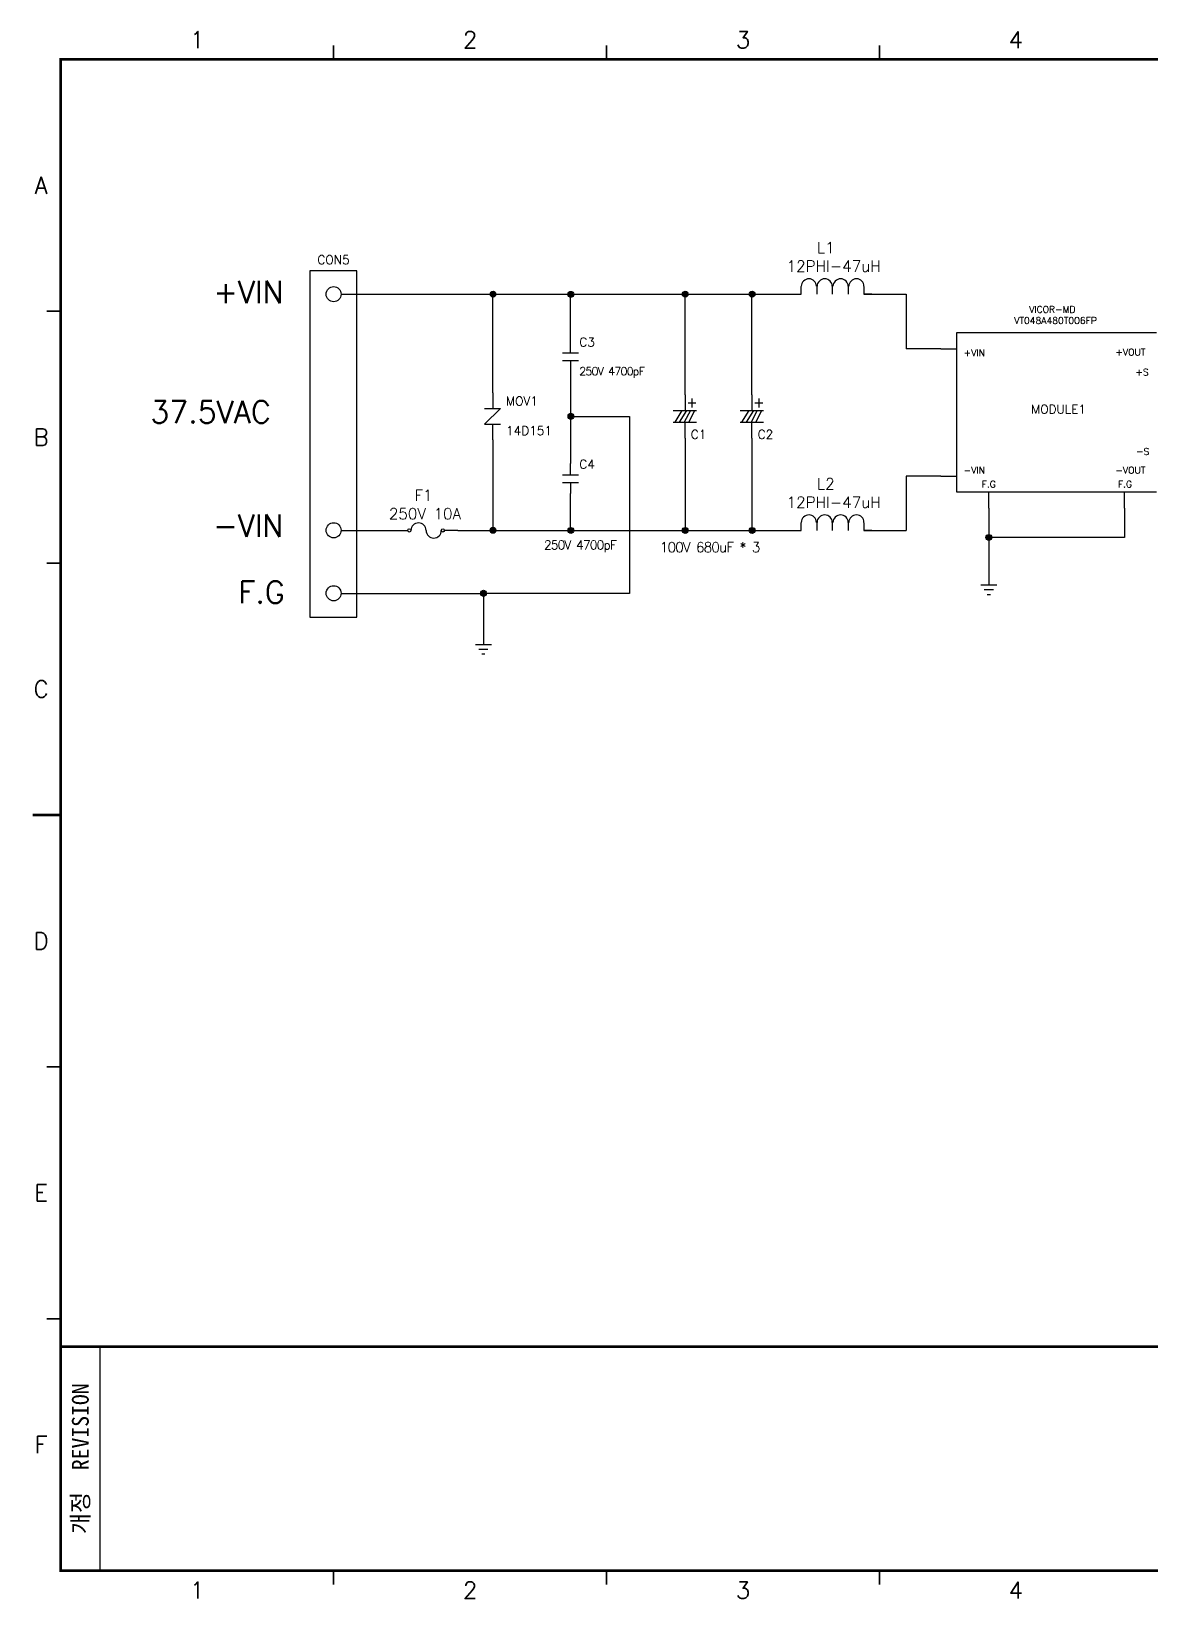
# Model space of a CAD drawing. Extents: x -1 to 953, y 0 to 280.
# Drawn here: x -0.8 to 198.9, y 0 to 280 of the extents above; entities that cross this region are included whole.
import ezdxf
from ezdxf.enums import TextEntityAlignment as Align

# ---------------------------------------------------------------- set-up
doc = ezdxf.new("R2010")
doc.units = 0
doc.header["$LTSCALE"] = 5
doc.header["$MEASUREMENT"] = 0
doc.layers.get('0').update_dxf_attribs({"linetype": 'CONTINUOUS', "lineweight": 25})
for name, color, linetype in [('_______1', 160, 'CONTINUOUS'), ('SHEET', 3, 'CONTINUOUS'), ('문자', 4, 'CONTINUOUS'), ('테두리', 3, 'CONTINUOUS')]:
    doc.layers.add(name, color=color, linetype=linetype)
doc.styles.get("Standard").update_dxf_attribs({"font": 'simplex.shx'})
doc.styles.add('굴림체', font='')
doc.styles.get('굴림체').set_extended_font_data('GulimChe')

# ---------------------------------------------------------------- blocks, each defined once
blk = doc.blocks.new('C')
blk.add_line((15, 285), (15, 285))
at = {"layer": 'SHEET'}
blk.add_line((22, 55), (22, 15), dxfattribs=at)
at = {"layer": '테두리'}
for points, const_width in [([(63.75, 287.5), (63.75, 285)], 0.3), ([(112.5, 287.5), (112.5, 285)], 0.3), ([(161.25, 287.5), (161.25, 285)], 0.3), ([(15, 285), (15, 15), (405, 15), (405, 285), (15, 285)], 0.5), ([(12.5, 240), (15, 240)], 0.3), ([(12.5, 195), (15, 195)], 0.3), ([(10, 150), (15, 150)], 0.5), ([(12.5, 105), (15, 105)], 0.3), ([(12.5, 60), (15, 60)], 0.3), ([(15, 55), (405, 55)], 0.5), ([(63.75, 12.5), (63.75, 15)], 0.3), ([(112.5, 12.5), (112.5, 15)], 0.3), ([(161.25, 12.5), (161.25, 15)], 0.3)]:
    blk.add_lwpolyline(points, dxfattribs=dict(at, const_width=const_width))
at = {"layer": '문자'}
for s, p in [('1', (39.38, 288.5)), ('2', (88.12, 288.5)), ('3', (136.88, 288.5)), ('4', (185.62, 288.5)), ('A', (11.5, 262.5)), ('B', (11.5, 217.5)), ('C', (11.5, 172.5)), ('D', (11.5, 127.5)), ('E', (11.5, 82.5)), ('F', (11.5, 37.5)), ('1', (39.38, 11.5)), ('2', (88.12, 11.5)), ('3', (136.88, 11.5)), ('4', (185.62, 11.5))]:
    blk.add_text(s, height=3, dxfattribs=at).set_placement(p, align=Align.MIDDLE)
at = {"layer": '문자', "style": '굴림체'}
blk.add_text('개정  REVISION', height=3, rotation=90, dxfattribs=at).set_placement((18.5, 35), align=Align.MIDDLE_CENTER)

msp = doc.modelspace()

# ---------------------------------------------------------------- hatches: boundary and pattern name
at = {"layer": '_______1'}
h = msp.add_hatch(color=7, dxfattribs=at)
edge = h.paths.add_edge_path()
edge.add_spline(control_points=[(81.65, 232.51), (81.92, 232.51), (82.15, 232.79), (82.15, 233.07), (82.15, 233.34), (81.92, 233.57), (81.65, 233.57), (81.37, 233.57), (81.09, 233.34), (81.09, 233.07), (81.09, 232.79), (81.37, 232.51), (81.65, 232.51)], knot_values=[0, 0, 0, 0, 1, 1, 1, 2, 2, 2, 3, 3, 3, 4, 4, 4, 4], degree=3, periodic=0)
h = msp.add_hatch(color=7, dxfattribs=at)
edge = h.paths.add_edge_path()
edge.add_spline(control_points=[(95.56, 232.49), (95.84, 232.49), (96.07, 232.77), (96.07, 233.04), (96.07, 233.32), (95.84, 233.55), (95.56, 233.55), (95.29, 233.55), (95.01, 233.32), (95.01, 233.04), (95.01, 232.77), (95.29, 232.49), (95.56, 232.49)], knot_values=[0, 0, 0, 0, 1, 1, 1, 2, 2, 2, 3, 3, 3, 4, 4, 4, 4], degree=3, periodic=0)
h = msp.add_hatch(color=7, dxfattribs=at)
edge = h.paths.add_edge_path()
edge.add_spline(control_points=[(115.99, 232.51), (116.27, 232.51), (116.5, 232.79), (116.5, 233.07), (116.5, 233.34), (116.27, 233.57), (115.99, 233.57), (115.71, 233.57), (115.44, 233.34), (115.44, 233.07), (115.44, 232.79), (115.71, 232.51), (115.99, 232.51)], knot_values=[0, 0, 0, 0, 1, 1, 1, 2, 2, 2, 3, 3, 3, 4, 4, 4, 4], degree=3, periodic=0)
h = msp.add_hatch(color=7, dxfattribs=at)
edge = h.paths.add_edge_path()
edge.add_spline(control_points=[(127.93, 232.51), (128.21, 232.51), (128.44, 232.79), (128.44, 233.07), (128.44, 233.34), (128.21, 233.57), (127.93, 233.57), (127.66, 233.57), (127.38, 233.34), (127.38, 233.07), (127.38, 232.79), (127.66, 232.51), (127.93, 232.51)], knot_values=[0, 0, 0, 0, 1, 1, 1, 2, 2, 2, 3, 3, 3, 4, 4, 4, 4], degree=3, periodic=0)
h = msp.add_hatch(color=7, dxfattribs=at)
edge = h.paths.add_edge_path()
edge.add_spline(control_points=[(95.56, 210.69), (95.84, 210.69), (96.07, 210.96), (96.07, 211.24), (96.07, 211.52), (95.84, 211.75), (95.56, 211.75), (95.29, 211.75), (95.01, 211.52), (95.01, 211.24), (95.01, 210.96), (95.29, 210.69), (95.56, 210.69)], knot_values=[0, 0, 0, 0, 1, 1, 1, 2, 2, 2, 3, 3, 3, 4, 4, 4, 4], degree=3, periodic=0)
h = msp.add_hatch(color=7, dxfattribs=at)
edge = h.paths.add_edge_path()
edge.add_spline(control_points=[(81.65, 190.33), (81.92, 190.33), (82.15, 190.61), (82.15, 190.89), (82.15, 191.16), (81.92, 191.39), (81.65, 191.39), (81.37, 191.39), (81.09, 191.16), (81.09, 190.89), (81.09, 190.61), (81.37, 190.33), (81.65, 190.33)], knot_values=[0, 0, 0, 0, 1, 1, 1, 2, 2, 2, 3, 3, 3, 4, 4, 4, 4], degree=3, periodic=0)
h = msp.add_hatch(color=7, dxfattribs=at)
edge = h.paths.add_edge_path()
edge.add_spline(control_points=[(95.56, 190.31), (95.84, 190.31), (96.07, 190.59), (96.07, 190.86), (96.07, 191.14), (95.84, 191.37), (95.56, 191.37), (95.29, 191.37), (95.01, 191.14), (95.01, 190.86), (95.01, 190.59), (95.29, 190.31), (95.56, 190.31)], knot_values=[0, 0, 0, 0, 1, 1, 1, 2, 2, 2, 3, 3, 3, 4, 4, 4, 4], degree=3, periodic=0)
h = msp.add_hatch(color=7, dxfattribs=at)
edge = h.paths.add_edge_path()
edge.add_spline(control_points=[(115.99, 190.31), (116.27, 190.31), (116.5, 190.59), (116.5, 190.86), (116.5, 191.14), (116.27, 191.37), (115.99, 191.37), (115.71, 191.37), (115.44, 191.14), (115.44, 190.86), (115.44, 190.59), (115.71, 190.31), (115.99, 190.31)], knot_values=[0, 0, 0, 0, 1, 1, 1, 2, 2, 2, 3, 3, 3, 4, 4, 4, 4], degree=3, periodic=0)
h = msp.add_hatch(color=7, dxfattribs=at)
edge = h.paths.add_edge_path()
edge.add_spline(control_points=[(127.93, 190.31), (128.21, 190.31), (128.44, 190.59), (128.44, 190.86), (128.44, 191.14), (128.21, 191.37), (127.93, 191.37), (127.66, 191.37), (127.38, 191.14), (127.38, 190.86), (127.38, 190.59), (127.66, 190.31), (127.93, 190.31)], knot_values=[0, 0, 0, 0, 1, 1, 1, 2, 2, 2, 3, 3, 3, 4, 4, 4, 4], degree=3, periodic=0)
h = msp.add_hatch(color=7, dxfattribs=at)
edge = h.paths.add_edge_path()
edge.add_spline(control_points=[(170.21, 189.06), (170.49, 189.06), (170.72, 189.34), (170.72, 189.62), (170.72, 189.89), (170.49, 190.12), (170.21, 190.12), (169.94, 190.12), (169.66, 189.89), (169.66, 189.62), (169.66, 189.34), (169.94, 189.06), (170.21, 189.06)], knot_values=[0, 0, 0, 0, 1, 1, 1, 2, 2, 2, 3, 3, 3, 4, 4, 4, 4], degree=3, periodic=0)
h = msp.add_hatch(color=7, dxfattribs=at)
edge = h.paths.add_edge_path()
edge.add_spline(control_points=[(79.96, 179.08), (80.24, 179.08), (80.47, 179.36), (80.47, 179.64), (80.47, 179.91), (80.24, 180.14), (79.96, 180.14), (79.69, 180.14), (79.41, 179.91), (79.41, 179.64), (79.41, 179.36), (79.69, 179.08), (79.96, 179.08)], knot_values=[0, 0, 0, 0, 1, 1, 1, 2, 2, 2, 3, 3, 3, 4, 4, 4, 4], degree=3, periodic=0)

# ---------------------------------------------------------------- linework, layer by layer
for p, q in [((155.48, 233.02), (155.48, 223.31)), ((161.64, 223.31), (155.48, 223.31)), ((161.64, 200.55), (155.48, 200.55)), ((155.48, 200.55), (155.48, 190.84)), ((75.36, 190.84), (135.24, 190.84))]:
    msp.add_line(p, q)
at = {"layer": '_______1', "color": 7}
for p, q in [((48.94, 237.22), (48.94, 175.35)), ((57.33, 237.22), (48.94, 237.22)), ((57.33, 175.35), (57.33, 237.22)), ((54.51, 233.02), (135.24, 233.02)), ((54.51, 233.02), (57.33, 233.02)), ((81.6, 215.41), (81.6, 233.02)), ((95.52, 224.56), (95.52, 233)), ((115.95, 215.06), (115.95, 233.02)), ((127.89, 215.06), (127.89, 233.02)), ((135.24, 233.02), (136.67, 233.02)), ((135.24, 233.02), (136.67, 233.02)), ((136.67, 233.02), (136.67, 234.4)), ((139.48, 234.4), (139.48, 233.02)), ((142.25, 234.4), (142.25, 233.02)), ((145.1, 234.4), (145.1, 233.02)), ((147.92, 234.4), (147.92, 233.02)), ((147.92, 233.02), (149.3, 233.02)), ((149.3, 233.02), (147.92, 233.02)), ((149.3, 233.02), (155.48, 233.02)), ((95.52, 223.13), (95.52, 224.56)), ((164.5, 197.69), (164.5, 226.17)), ((164.5, 226.17), (200.17, 226.17)), ((94.09, 222.58), (96.9, 222.58)), ((95.52, 222.58), (95.52, 223.87)), ((161.64, 223.31), (164.5, 223.31)), ((94.09, 221.2), (96.9, 221.2)), ((95.52, 221.2), (95.52, 219.77)), ((95.52, 220.6), (95.52, 219.21)), ((95.52, 219.21), (95.52, 211.19)), ((81.6, 215.41), (81.6, 212.65)), ((115.95, 215.06), (115.95, 212.25)), ((116.5, 213.63), (117.88, 213.63)), ((117.19, 214.42), (117.19, 212.8)), ((127.89, 215.06), (127.89, 212.25)), ((128.44, 213.63), (129.82, 213.63)), ((129.13, 214.42), (129.13, 212.8)), ((80.12, 212.65), (82.98, 212.65)), ((80.12, 209.83), (82.98, 212.65)), ((95.52, 211.19), (95.52, 202.8)), ((95.52, 211.19), (106.03, 211.19)), ((106.03, 211.19), (106.03, 179.57)), ((113.82, 212.25), (118.02, 212.25)), ((113.82, 210.17), (118.02, 210.17)), ((115.39, 212.25), (114.1, 210.17)), ((116.22, 212.25), (114.93, 210.17)), ((116.91, 212.25), (115.81, 210.17)), ((115.95, 207.32), (115.95, 210.17)), ((117.65, 212.25), (116.64, 210.17)), ((125.77, 212.25), (129.96, 212.25)), ((125.77, 210.17), (129.96, 210.17)), ((127.33, 212.25), (126.04, 210.17)), ((128.16, 212.25), (126.87, 210.17)), ((128.85, 212.25), (127.75, 210.17)), ((127.89, 207.32), (127.89, 210.17)), ((129.59, 212.25), (128.58, 210.17)), ((80.12, 209.83), (82.98, 209.83)), ((81.6, 207.02), (81.6, 209.83)), ((115.95, 207.32), (115.95, 190.82)), ((127.89, 207.32), (127.89, 190.82)), ((81.6, 207.02), (81.6, 190.84)), ((95.52, 201.33), (95.52, 202.8)), ((95.52, 200.77), (95.52, 202.06)), ((94.09, 200.77), (96.9, 200.77)), ((94.09, 199.39), (96.9, 199.39)), ((95.52, 199.39), (95.52, 197.96)), ((95.52, 198.84), (95.52, 197.41)), ((161.64, 200.55), (164.5, 200.55)), ((95.52, 190.82), (95.52, 197.41)), ((200.17, 197.69), (164.5, 197.69)), ((170.21, 194.83), (170.21, 197.69)), ((194.45, 194.83), (194.45, 197.69)), ((170.21, 194.83), (170.21, 189.59)), ((194.45, 194.83), (194.45, 189.59)), ((54.51, 190.84), (66.41, 190.84)), ((54.51, 190.84), (57.33, 190.84)), ((64.38, 190.84), (66.32, 190.84)), ((75.36, 190.84), (72.96, 190.84)), ((135.24, 190.84), (136.67, 190.84)), ((135.24, 190.84), (136.67, 190.84)), ((136.67, 190.84), (136.67, 192.22)), ((139.48, 192.22), (139.48, 190.84)), ((142.25, 192.22), (142.25, 190.84)), ((145.1, 192.22), (145.1, 190.84)), ((147.92, 192.22), (147.92, 190.84)), ((147.92, 190.84), (149.3, 190.84)), ((149.3, 190.84), (147.92, 190.84)), ((149.3, 190.84), (155.48, 190.84)), ((194.45, 189.59), (170.21, 189.59)), ((170.21, 189.59), (170.21, 182.55)), ((170.21, 182.55), (170.21, 181.12)), ((54.51, 179.59), (79.92, 179.59)), ((54.51, 179.59), (57.33, 179.59)), ((106.03, 179.59), (79.92, 179.59)), ((79.92, 179.59), (79.92, 171.89)), ((168.78, 181.12), (171.64, 181.12)), ((169.36, 180.26), (171.07, 180.26)), ((169.93, 179.4), (170.5, 179.4)), ((48.94, 175.35), (57.33, 175.35)), ((79.92, 171.89), (79.92, 170.46)), ((78.53, 170.46), (81.35, 170.46)), ((79.09, 169.63), (80.75, 169.63)), ((79.64, 168.8), (80.19, 168.8))]:
    msp.add_line(p, q, dxfattribs=at)
for centre, major_axis, ratio in [((53.18, 233.04), (0, -1.36), 0.983321), ((81.65, 233.04), (0, -0.53), 0.957835), ((95.56, 233.02), (0, -0.53), 0.957835), ((115.99, 233.04), (0, -0.53), 0.957835), ((127.93, 233.04), (0, -0.53), 0.957835), ((95.56, 211.22), (0, -0.53), 0.957803), ((53.18, 190.86), (0, -1.36), 0.983316), ((66.69, 190.84), (0, -0.3), 0.926908), ((72.68, 190.84), (0, -0.3), 0.926908), ((81.65, 190.86), (0, -0.53), 0.957803), ((95.56, 190.84), (0, -0.53), 0.957803), ((115.99, 190.84), (0, -0.53), 0.957835), ((127.93, 190.84), (0, -0.53), 0.957835), ((170.21, 189.59), (0, -0.53), 0.956389), ((53.18, 179.61), (0, -1.36), 0.983321), ((79.96, 179.61), (0, -0.53), 0.957835)]:
    msp.add_ellipse(centre, major_axis=major_axis, ratio=ratio, dxfattribs=at)
for points in [[(139.43, 234.45), (139.43, 235.19), (138.83, 235.79), (138.1, 235.79), (137.36, 235.79), (136.71, 235.19), (136.71, 234.45)], [(142.25, 234.45), (142.25, 235.19), (141.65, 235.79), (140.91, 235.79), (140.17, 235.79), (139.53, 235.19), (139.53, 234.45)], [(145.1, 234.45), (145.1, 235.19), (144.5, 235.79), (143.77, 235.79), (143.03, 235.79), (142.38, 235.19), (142.38, 234.45)], [(147.92, 234.45), (147.92, 235.19), (147.32, 235.79), (146.58, 235.79), (145.84, 235.79), (145.2, 235.19), (145.2, 234.45)], [(139.43, 192.27), (139.43, 193.01), (138.83, 193.61), (138.1, 193.61), (137.36, 193.61), (136.71, 193.01), (136.71, 192.27)], [(142.25, 192.27), (142.25, 193.01), (141.65, 193.61), (140.91, 193.61), (140.17, 193.61), (139.53, 193.01), (139.53, 192.27)], [(145.1, 192.27), (145.1, 193.01), (144.5, 193.61), (143.77, 193.61), (143.03, 193.61), (142.38, 193.01), (142.38, 192.27)], [(147.92, 192.27), (147.92, 193.01), (147.32, 193.61), (146.58, 193.61), (145.84, 193.61), (145.2, 193.01), (145.2, 192.27)], [(69.69, 190.84), (69.69, 191.58), (69.09, 192.18), (68.35, 192.18), (67.61, 192.18), (66.97, 191.58), (66.97, 190.84)], [(69.69, 190.84), (69.69, 190.1), (70.33, 189.46), (71.07, 189.46), (71.81, 189.46), (72.41, 190.1), (72.41, 190.84)]]:
    msp.add_open_spline(points, degree=3, knots=[0, 0, 0, 0, 1, 1, 1, 2, 2, 2, 2], dxfattribs=at)

# ---------------------------------------------------------------- block references
msp.add_blockref('C', (-10.57, -10))

# ---------------------------------------------------------------- texts
at = {"linetype": 'Continuous', "lineweight": 0, "attachment_point": 1}
for s, insert, char_height, width in [('    L1\\P12PHI-47uH', (134.1, 242.34), 1.98, 21.0456), ('CON5', (50.28, 239.99), 1.584, 21.0456), ('+VIN', (31.69, 235.42), 3.96, 21.0456), ('{\\W3.23721; }VICOR-MD\\PVT048A480T006FP', (174.76, 230.93), 1.2, 15.9437), ('C3\\P\\P{\\H0.9x;\\T0.9;250V 4700pF}', (97.06, 225.27), 1.584, 21.0456), ('+VIN', (165.72, 223.18), 1.2, 15.9437), ('+VOUT', (192.85, 223.29), 1.2, 15.9437), ('+S', (196.4, 219.72), 1.2, 15.9437), ('37.5VAC', (20.41, 213.99), 3.96, 21.0456), ('MOV1\\P\\P14D151', (83.97, 214.74), 1.584, 21.0456), ('MODULE1', (177.78, 213.28), 1.575, 15.9437), ('C1', (116.98, 208.79), 1.584, 21.0456), ('C2', (128.92, 208.79), 1.584, 21.0456), ('-S', (196.51, 205.54), 1.2, 15.9437), ('C4', (97.06, 203.46), 1.584, 21.0456), ('-VIN', (165.72, 202.19), 1.2, 15.9437), ('-VOUT', (192.85, 202.19), 1.2, 15.9437), ('    L2\\P12PHI-47uH', (134.1, 200.16), 1.98, 21.0456), ('F.G', (168.95, 199.7), 1.2, 15.9437), ('F.G', (193.28, 199.7), 1.2, 15.9437), ('{\\W5.26871; }F1\\P{\\W1.90029; }250V 10A', (60.47, 198.11), 1.98, 21.0456), ('-VIN', (31.65, 193.66), 3.96, 21.0456), ('{\\W0.45979;\\T0.9; \\W1;250V 4700pF}', (90.23, 189.04), 1.584, 15.7398), ('{\\W0.33191;\\T0.9; \\W1;100V 680uF * 3 }', (111, 188.73), 1.782, 21.0456), ('F.G', (36.14, 181.8), 3.96, 21.0456)]:
    msp.add_mtext(s, dxfattribs=dict(at, insert=insert, char_height=char_height, width=width))

doc.saveas('drawing.dxf')
